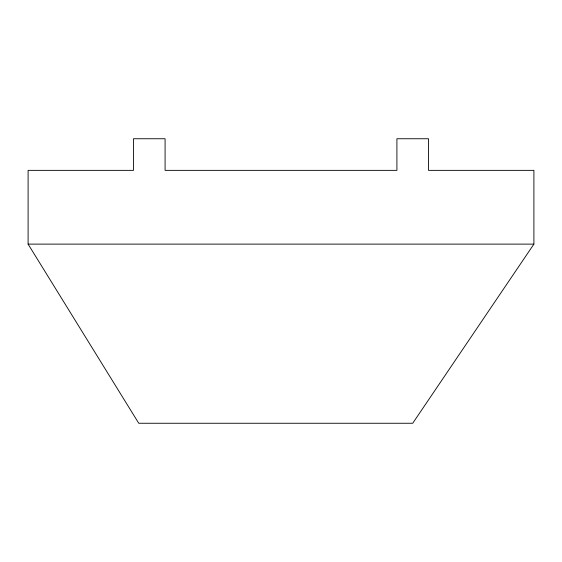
<?xml version="1.0" encoding="UTF-8"?>
<svg xmlns="http://www.w3.org/2000/svg" width="562" height="562" viewBox="0 0 562 562"><rect width="100%" height="100%" fill="white"/><g stroke="black" fill="none" stroke-linecap="round" stroke-linejoin="round"><path stroke-width="0.84" d="M533.9 244.119L412.719 423.256L138.744 423.256L28.1 244.119L28.1 170.356L133.475 170.356L133.475 138.744L165.088 138.744L165.088 170.356L396.913 170.356L396.913 138.744L428.525 138.744L428.525 170.356L533.9 170.356L533.9 244.119L28.1 244.119"/></g></svg>
